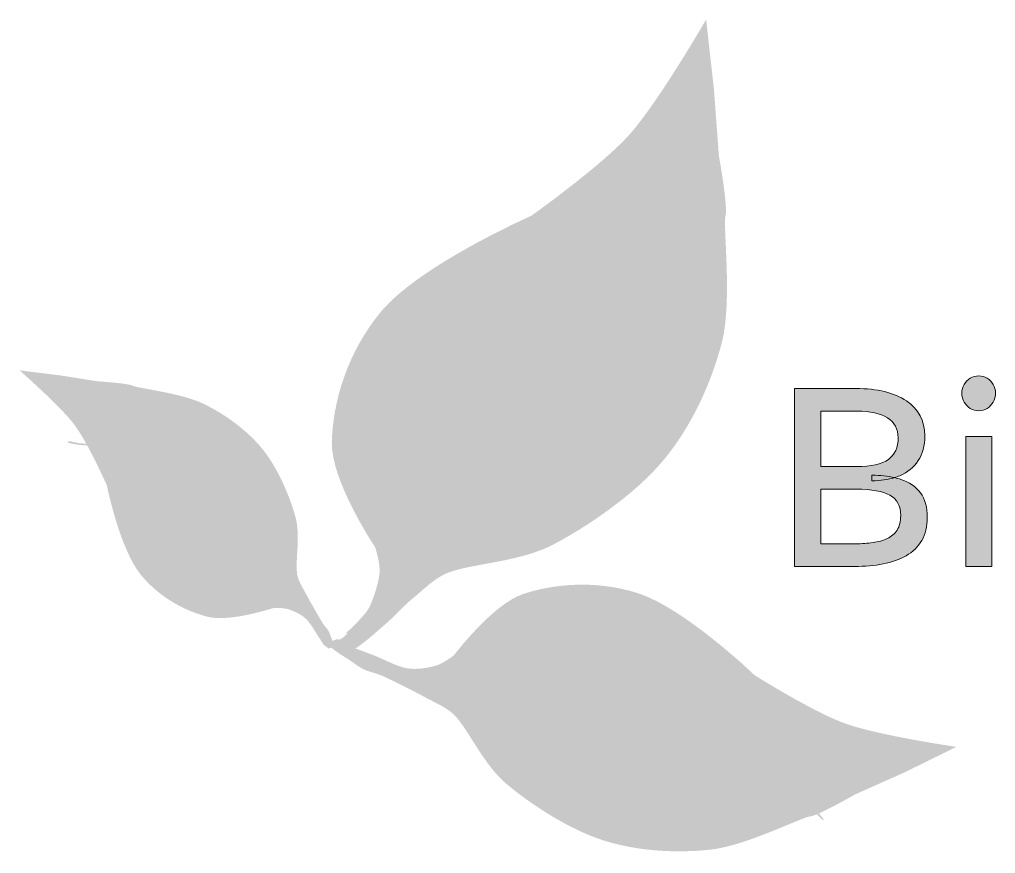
# Model space of a CAD drawing. Header units: inches. Extents: x 0.18 to 3.99, y 0.51 to 1.99.
# Drawn here: x 0.181 to 1.912, y 0.509 to 1.988 of the extents above; entities that cross this region are included whole.
import ezdxf

# ---------------------------------------------------------------- set-up
doc = ezdxf.new("R2010")
doc.units = ezdxf.units.IN

msp = doc.modelspace()

# ---------------------------------------------------------------- hatches: boundary and pattern name
at = {"true_color": 0x009b8e, "transparency": 33554687}
h = msp.add_hatch(color=134, dxfattribs=at)
edge = h.paths.add_edge_path(flags=0)
edge.add_spline(control_points=[(0.8112, 1.0519), (0.8112, 1.0519), (0.7326, 1.1688), (0.7344, 1.2385), (0.7362, 1.3081), (0.7608, 1.3965), (0.8219, 1.4698), (0.8909, 1.5525), (1.088, 1.6394), (1.088, 1.6394), (1.088, 1.6394), (1.2129, 1.7281), (1.2623, 1.7835), (1.314, 1.8416), (1.3983, 1.9876), (1.3983, 1.9876), (1.3983, 1.9876), (1.4121, 1.8645), (1.4121, 1.8645), (1.4121, 1.8645), (1.4208, 1.7469), (1.4208, 1.7469), (1.4208, 1.7469), (1.4374, 1.6547), (1.4326, 1.6397), (1.4278, 1.6247), (1.4449, 1.4888), (1.4266, 1.4166), (1.4083, 1.3445), (1.3729, 1.2665), (1.3229, 1.2064), (1.2728, 1.1463), (1.19, 1.0894), (1.1264, 1.0561), (1.0685, 1.0258), (0.9827, 1.0227), (0.9415, 1.0069), (0.9178, 0.9979), (0.898, 0.9775), (0.8789, 0.9618), (0.8604, 0.9467), (0.8451, 0.9285), (0.8269, 0.9131), (0.8082, 0.8971), (0.7906, 0.8802), (0.7666, 0.8661), (0.7469, 0.8546), (0.7514, 0.8706), (0.748, 0.8742), (0.7449, 0.8774), (0.7358, 0.8874), (0.7457, 0.8876), (0.755, 0.8879), (0.7684, 0.9061), (0.7595, 0.8991), (0.7491, 0.8908), (0.7723, 0.9106), (0.7779, 0.9169), (0.785, 0.925), (0.7968, 0.936), (0.8019, 0.9472), (0.8088, 0.9622), (0.8177, 0.9895), (0.8192, 1.007), (0.8206, 1.0229), (0.8112, 1.0519), (0.8112, 1.0519)], knot_values=[0, 0, 0, 0, 1, 1, 1, 2, 2, 2, 3, 3, 3, 4, 4, 4, 5, 5, 5, 6, 6, 6, 7, 7, 7, 8, 8, 8, 9, 9, 9, 10, 10, 10, 11, 11, 11, 12, 12, 12, 13, 13, 13, 14, 14, 14, 15, 15, 15, 16, 16, 16, 17, 17, 17, 18, 18, 18, 19, 19, 19, 20, 20, 20, 21, 21, 21, 22, 22, 22, 22], degree=3, periodic=1)
at = {"true_color": 0x132811, "transparency": 33554687}
h = msp.add_hatch(color=88, dxfattribs=at)
edge = h.paths.add_edge_path(flags=0)
edge.add_spline(control_points=[(1.2819, 1.6128), (1.2737, 1.6087), (1.2658, 1.6036), (1.2594, 1.5967), (1.2528, 1.5897), (1.2451, 1.5709), (1.2428, 1.5709), (1.2404, 1.5708), (1.2458, 1.5885), (1.2453, 1.5966), (1.2449, 1.6044), (1.242, 1.6121), (1.2399, 1.6197), (1.2367, 1.6314), (1.2295, 1.6516), (1.226, 1.6666), (1.2227, 1.6809), (1.2203, 1.6981), (1.2191, 1.71), (1.2182, 1.7193), (1.2181, 1.7341), (1.2191, 1.7379), (1.2197, 1.7404), (1.2242, 1.7354), (1.2247, 1.7328), (1.2257, 1.7271), (1.2241, 1.7137), (1.2253, 1.7042), (1.2268, 1.6924), (1.2294, 1.6757), (1.2336, 1.6619), (1.2383, 1.6465), (1.2448, 1.6183), (1.2534, 1.6117), (1.262, 1.605), (1.2748, 1.6181), (1.2853, 1.622), (1.2976, 1.6266), (1.3151, 1.6353), (1.3272, 1.6392), (1.3372, 1.6424), (1.3489, 1.6435), (1.3582, 1.6454), (1.3666, 1.6471), (1.375, 1.6487), (1.3832, 1.6508), (1.3946, 1.6537), (1.4256, 1.6641), (1.4263, 1.6626), (1.4286, 1.6576), (1.3916, 1.6499), (1.3827, 1.6453), (1.3731, 1.6404), (1.3523, 1.6402), (1.3377, 1.6354), (1.3209, 1.63), (1.295, 1.6192), (1.2819, 1.6128)], knot_values=[0, 0, 0, 0, 1, 1, 1, 2, 2, 2, 3, 3, 3, 4, 4, 4, 5, 5, 5, 6, 6, 6, 7, 7, 7, 8, 8, 8, 9, 9, 9, 10, 10, 10, 11, 11, 11, 12, 12, 12, 13, 13, 13, 14, 14, 14, 15, 15, 15, 16, 16, 16, 17, 17, 17, 18, 18, 18, 19, 19, 19, 19], degree=3, periodic=1)
h = msp.add_hatch(color=88, dxfattribs=at)
edge = h.paths.add_edge_path(flags=0)
edge.add_spline(control_points=[(1.1299, 1.4669), (1.1184, 1.4612), (1.1072, 1.4541), (1.098, 1.4448), (1.0886, 1.4355), (1.0769, 1.4109), (1.0737, 1.4107), (1.0705, 1.4105), (1.0789, 1.4334), (1.0787, 1.4438), (1.0785, 1.4537), (1.0751, 1.4633), (1.0727, 1.473), (1.0689, 1.4877), (1.0602, 1.513), (1.0563, 1.532), (1.0526, 1.55), (1.0503, 1.5719), (1.0494, 1.587), (1.0487, 1.5988), (1.0494, 1.6178), (1.0509, 1.6227), (1.0519, 1.6259), (1.0578, 1.6197), (1.0583, 1.6164), (1.0594, 1.6093), (1.0564, 1.592), (1.0575, 1.5799), (1.0588, 1.5649), (1.0615, 1.5438), (1.0664, 1.5265), (1.0719, 1.5071), (1.0792, 1.4715), (1.0907, 1.4636), (1.1021, 1.4556), (1.1204, 1.4732), (1.135, 1.4789), (1.1522, 1.4856), (1.1766, 1.4979), (1.1935, 1.5037), (1.2075, 1.5085), (1.2235, 1.5105), (1.2364, 1.5136), (1.248, 1.5164), (1.2596, 1.519), (1.2711, 1.5222), (1.2869, 1.5266), (1.33, 1.542), (1.3309, 1.5401), (1.3337, 1.5339), (1.2825, 1.5215), (1.27, 1.5151), (1.2565, 1.5082), (1.228, 1.5065), (1.2077, 1.4995), (1.1843, 1.4915), (1.1482, 1.476), (1.1299, 1.4669)], knot_values=[0, 0, 0, 0, 1, 1, 1, 2, 2, 2, 3, 3, 3, 4, 4, 4, 5, 5, 5, 6, 6, 6, 7, 7, 7, 8, 8, 8, 9, 9, 9, 10, 10, 10, 11, 11, 11, 12, 12, 12, 13, 13, 13, 14, 14, 14, 15, 15, 15, 16, 16, 16, 17, 17, 17, 18, 18, 18, 19, 19, 19, 19], degree=3, periodic=1)
h = msp.add_hatch(color=88, dxfattribs=at)
edge = h.paths.add_edge_path(flags=0)
edge.add_spline(control_points=[(0.9996, 1.2361), (0.9814, 1.227), (0.9636, 1.216), (0.9487, 1.202), (0.9336, 1.1879), (0.9138, 1.1518), (0.9088, 1.1513), (0.9038, 1.1508), (0.9184, 1.1841), (0.9189, 1.1989), (0.9194, 1.2132), (0.9148, 1.2266), (0.9117, 1.2401), (0.907, 1.2608), (0.8953, 1.2963), (0.8906, 1.3231), (0.8863, 1.3486), (0.8842, 1.3796), (0.8839, 1.4011), (0.8837, 1.418), (0.8862, 1.445), (0.8889, 1.4522), (0.8906, 1.4568), (0.8993, 1.4485), (0.8999, 1.4439), (0.901, 1.4338), (0.8951, 1.4088), (0.8959, 1.3917), (0.8969, 1.3704), (0.8995, 1.3404), (0.9058, 1.3161), (0.913, 1.2888), (0.9217, 1.2386), (0.9388, 1.2282), (0.9559, 1.2178), (0.9854, 1.2444), (1.0084, 1.2537), (1.0354, 1.2647), (1.074, 1.2843), (1.1005, 1.2939), (1.1224, 1.3019), (1.1473, 1.3061), (1.1675, 1.3116), (1.1856, 1.3165), (1.2037, 1.3212), (1.2217, 1.3267), (1.2463, 1.3343), (1.314, 1.3598), (1.3152, 1.3571), (1.3191, 1.3485), (1.2392, 1.3267), (1.2194, 1.3165), (1.1981, 1.3055), (1.154, 1.3008), (1.1221, 1.2891), (1.0855, 1.2757), (1.0285, 1.2506), (0.9996, 1.2361)], knot_values=[0, 0, 0, 0, 1, 1, 1, 2, 2, 2, 3, 3, 3, 4, 4, 4, 5, 5, 5, 6, 6, 6, 7, 7, 7, 8, 8, 8, 9, 9, 9, 10, 10, 10, 11, 11, 11, 12, 12, 12, 13, 13, 13, 14, 14, 14, 15, 15, 15, 16, 16, 16, 17, 17, 17, 18, 18, 18, 19, 19, 19, 19], degree=3, periodic=1)
at = {"true_color": 0x009b8e, "transparency": 33554687}
h = msp.add_hatch(color=134, dxfattribs=at)
edge = h.paths.add_edge_path(flags=0)
edge.add_spline(control_points=[(0.6299, 0.9437), (0.6299, 0.9437), (0.5534, 0.9185), (0.5143, 0.9284), (0.4752, 0.9383), (0.4286, 0.9624), (0.3955, 1.0031), (0.358, 1.0492), (0.3354, 1.1614), (0.3354, 1.1614), (0.3354, 1.1614), (0.3021, 1.2369), (0.2775, 1.2694), (0.2516, 1.3034), (0.1805, 1.3654), (0.1805, 1.3654), (0.1805, 1.3654), (0.2519, 1.3566), (0.2519, 1.3566), (0.2519, 1.3566), (0.3194, 1.3459), (0.3194, 1.3459), (0.3194, 1.3459), (0.3737, 1.3425), (0.3815, 1.3381), (0.3893, 1.3338), (0.4683, 1.325), (0.5066, 1.3063), (0.5449, 1.2876), (0.5841, 1.2594), (0.6113, 1.226), (0.6385, 1.1926), (0.6596, 1.1427), (0.6698, 1.1059), (0.6792, 1.0722), (0.6694, 1.0279), (0.6728, 1.0047), (0.6747, 0.9914), (0.6834, 0.9791), (0.6898, 0.9668), (0.6974, 0.9523), (0.711, 0.9294), (0.718, 0.9174), (0.7225, 0.9097), (0.7274, 0.9088), (0.7321, 0.8947), (0.7359, 0.8831), (0.7446, 0.8706), (0.7425, 0.8724), (0.7368, 0.8774), (0.7322, 0.8716), (0.7287, 0.8723), (0.7261, 0.8729), (0.7187, 0.8823), (0.7215, 0.8768), (0.7247, 0.8704), (0.7155, 0.8861), (0.7124, 0.8906), (0.7067, 0.8987), (0.6971, 0.9169), (0.6878, 0.9254), (0.6787, 0.9338), (0.666, 0.939), (0.6563, 0.942), (0.6475, 0.9448), (0.6299, 0.9437), (0.6299, 0.9437)], knot_values=[0, 0, 0, 0, 1, 1, 1, 2, 2, 2, 3, 3, 3, 4, 4, 4, 5, 5, 5, 6, 6, 6, 7, 7, 7, 8, 8, 8, 9, 9, 9, 10, 10, 10, 11, 11, 11, 12, 12, 12, 13, 13, 13, 14, 14, 14, 15, 15, 15, 16, 16, 16, 17, 17, 17, 18, 18, 18, 19, 19, 19, 20, 20, 20, 21, 21, 21, 22, 22, 22, 22], degree=3, periodic=1)
at = {"true_color": 0x009289, "transparency": 33554687}
h = msp.add_hatch(color=134, dxfattribs=at)
h.paths.add_polyline_path([(1.8589, 1.2482), (1.9048, 1.2482), (1.9048, 1.0176), (1.8589, 1.0176)], flags=0)
edge = h.paths.add_edge_path(flags=0)
edge.add_spline(control_points=[(1.8818, 1.2939), (1.8765, 1.2939), (1.8715, 1.2952), (1.8668, 1.298), (1.8622, 1.3007), (1.8585, 1.3044), (1.8559, 1.3091), (1.8532, 1.3139), (1.8518, 1.3191), (1.8518, 1.3247), (1.8518, 1.3305), (1.8532, 1.3357), (1.8559, 1.3404), (1.8585, 1.345), (1.8622, 1.3487), (1.8668, 1.3515), (1.8715, 1.3542), (1.8765, 1.3555), (1.8818, 1.3555), (1.8875, 1.3555), (1.8925, 1.3542), (1.8969, 1.3515), (1.9013, 1.3487), (1.9048, 1.345), (1.9075, 1.3404), (1.9102, 1.3357), (1.9115, 1.3305), (1.9115, 1.3247), (1.9115, 1.3191), (1.9102, 1.3139), (1.9075, 1.3091), (1.9048, 1.3044), (1.9013, 1.3007), (1.8969, 1.298), (1.8925, 1.2952), (1.8875, 1.2939), (1.8818, 1.2939)], knot_values=[0, 0, 0, 0, 1, 1, 1, 2, 2, 2, 3, 3, 3, 4, 4, 4, 5, 5, 5, 6, 6, 6, 7, 7, 7, 8, 8, 8, 9, 9, 9, 10, 10, 10, 11, 11, 11, 12, 12, 12, 12], degree=3, periodic=1)
at = {"true_color": 0x132811, "transparency": 33554687}
h = msp.add_hatch(color=88, dxfattribs=at)
edge = h.paths.add_edge_path(flags=0)
edge.add_spline(control_points=[(0.3451, 1.2536), (0.3463, 1.2489), (0.3481, 1.2441), (0.3511, 1.2399), (0.3542, 1.2357), (0.3638, 1.2293), (0.3635, 1.2281), (0.3632, 1.2269), (0.354, 1.2319), (0.3493, 1.2327), (0.3448, 1.2335), (0.3401, 1.233), (0.3355, 1.233), (0.3285, 1.2328), (0.3161, 1.2317), (0.3072, 1.2319), (0.2987, 1.232), (0.2886, 1.233), (0.2818, 1.2339), (0.2764, 1.2347), (0.268, 1.2365), (0.266, 1.2375), (0.2647, 1.2381), (0.2681, 1.2398), (0.2697, 1.2397), (0.273, 1.2395), (0.2804, 1.237), (0.2859, 1.2363), (0.2927, 1.2356), (0.3025, 1.2348), (0.3108, 1.2351), (0.3202, 1.2356), (0.337, 1.2353), (0.3419, 1.2388), (0.3468, 1.2424), (0.3411, 1.2506), (0.3403, 1.2565), (0.3394, 1.2634), (0.3368, 1.2735), (0.3362, 1.2802), (0.3358, 1.2858), (0.3367, 1.2919), (0.3369, 1.2969), (0.3371, 1.3014), (0.3373, 1.3059), (0.3372, 1.3104), (0.3371, 1.3166), (0.3354, 1.3339), (0.3364, 1.334), (0.3395, 1.3345), (0.3389, 1.3146), (0.3402, 1.3094), (0.3417, 1.3039), (0.3391, 1.2932), (0.3398, 1.2851), (0.3406, 1.2758), (0.3432, 1.2611), (0.3451, 1.2536)], knot_values=[0, 0, 0, 0, 1, 1, 1, 2, 2, 2, 3, 3, 3, 4, 4, 4, 5, 5, 5, 6, 6, 6, 7, 7, 7, 8, 8, 8, 9, 9, 9, 10, 10, 10, 11, 11, 11, 12, 12, 12, 13, 13, 13, 14, 14, 14, 15, 15, 15, 16, 16, 16, 17, 17, 17, 18, 18, 18, 19, 19, 19, 19], degree=3, periodic=1)
at = {"true_color": 0x009289, "transparency": 33554687}
h = msp.add_hatch(color=134, dxfattribs=at)
edge = h.paths.add_edge_path(flags=0)
edge.add_spline(control_points=[(1.7326, 1.1752), (1.7364, 1.1743), (1.7402, 1.1733), (1.7438, 1.1721), (1.7586, 1.1673), (1.7701, 1.1594), (1.7783, 1.1485), (1.7865, 1.1375), (1.7906, 1.1229), (1.7906, 1.1047), (1.7906, 1.0884), (1.7873, 1.0747), (1.7807, 1.0635), (1.7741, 1.0523), (1.7649, 1.0433), (1.7531, 1.0367), (1.7413, 1.03), (1.7277, 1.0252), (1.7121, 1.0221), (1.6966, 1.0191), (1.6798, 1.0176), (1.6617, 1.0176), (1.6617, 1.0176), (1.5548, 1.0176), (1.5548, 1.0176), (1.5548, 1.0176), (1.5548, 1.3332), (1.5548, 1.3332), (1.5548, 1.3332), (1.6639, 1.3332), (1.6639, 1.3332), (1.702, 1.3332), (1.7318, 1.3259), (1.7535, 1.3113), (1.7752, 1.2967), (1.7861, 1.2761), (1.7861, 1.2494), (1.7861, 1.232), (1.7822, 1.2172), (1.7744, 1.2053), (1.7666, 1.1934), (1.7557, 1.1845), (1.7417, 1.1786), (1.7387, 1.1773), (1.7357, 1.1762), (1.7326, 1.1752)], knot_values=[0, 0, 0, 0, 1, 1, 1, 2, 2, 2, 3, 3, 3, 4, 4, 4, 5, 5, 5, 6, 6, 6, 7, 7, 7, 8, 8, 8, 9, 9, 9, 10, 10, 10, 11, 11, 11, 12, 12, 12, 13, 13, 13, 14, 14, 14, 15, 15, 15, 15], degree=3, periodic=1)
edge = h.paths.add_edge_path(flags=0)
edge.add_spline(control_points=[(1.602, 1.293), (1.602, 1.293), (1.602, 1.1949), (1.602, 1.1949), (1.602, 1.1949), (1.6651, 1.1949), (1.6651, 1.1949), (1.6911, 1.1949), (1.7099, 1.199), (1.7215, 1.2073), (1.7331, 1.2155), (1.7389, 1.2284), (1.7389, 1.2459), (1.7389, 1.2616), (1.7325, 1.2734), (1.7198, 1.2812), (1.7071, 1.2891), (1.6893, 1.293), (1.6663, 1.293), (1.6663, 1.293), (1.602, 1.293), (1.602, 1.293)], knot_values=[0, 0, 0, 0, 1, 1, 1, 2, 2, 2, 3, 3, 3, 4, 4, 4, 5, 5, 5, 6, 6, 6, 7, 7, 7, 7], degree=3, periodic=1)
edge = h.paths.add_edge_path(flags=0)
edge.add_spline(control_points=[(1.602, 1.1546), (1.602, 1.1546), (1.602, 1.0579), (1.602, 1.0579), (1.602, 1.0579), (1.6638, 1.0579), (1.6638, 1.0579), (1.6746, 1.0579), (1.6848, 1.0586), (1.6943, 1.0599), (1.7038, 1.0613), (1.7122, 1.0637), (1.7196, 1.0672), (1.727, 1.0706), (1.7328, 1.0756), (1.737, 1.0822), (1.7413, 1.0888), (1.7434, 1.0973), (1.7434, 1.1079), (1.7434, 1.125), (1.737, 1.1371), (1.7242, 1.1441), (1.7114, 1.1511), (1.6917, 1.1546), (1.6651, 1.1546), (1.6651, 1.1546), (1.602, 1.1546), (1.602, 1.1546)], knot_values=[0, 0, 0, 0, 1, 1, 1, 2, 2, 2, 3, 3, 3, 4, 4, 4, 5, 5, 5, 6, 6, 6, 7, 7, 7, 8, 8, 8, 9, 9, 9, 9], degree=3, periodic=1)
at = {"true_color": 0x132811, "transparency": 33554687}
h = msp.add_hatch(color=88, dxfattribs=at)
edge = h.paths.add_edge_path(flags=0)
edge.add_spline(control_points=[(0.4384, 1.1606), (0.4401, 1.154), (0.4426, 1.1474), (0.4466, 1.1414), (0.4506, 1.1354), (0.4629, 1.1263), (0.4626, 1.1246), (0.4623, 1.1229), (0.4505, 1.1302), (0.4446, 1.1314), (0.4389, 1.1326), (0.4331, 1.1321), (0.4273, 1.1321), (0.4185, 1.1321), (0.403, 1.1309), (0.3918, 1.1313), (0.3811, 1.1318), (0.3685, 1.1334), (0.3598, 1.1349), (0.353, 1.136), (0.3424, 1.1389), (0.3399, 1.1403), (0.3382, 1.1412), (0.3425, 1.1434), (0.3444, 1.1433), (0.3486, 1.1429), (0.3579, 1.1391), (0.3649, 1.1381), (0.3735, 1.1369), (0.3858, 1.1355), (0.3963, 1.1358), (0.4079, 1.1361), (0.429, 1.1353), (0.435, 1.1401), (0.441, 1.145), (0.4336, 1.1566), (0.4323, 1.1648), (0.4309, 1.1745), (0.4272, 1.1886), (0.4262, 1.198), (0.4254, 1.2058), (0.4264, 1.2143), (0.4263, 1.2213), (0.4263, 1.2276), (0.4264, 1.2339), (0.4261, 1.2402), (0.4258, 1.2488), (0.4229, 1.2729), (0.4241, 1.2731), (0.428, 1.2738), (0.4281, 1.2459), (0.43, 1.2387), (0.4321, 1.2309), (0.4292, 1.2161), (0.4304, 1.2048), (0.4318, 1.1917), (0.4357, 1.1712), (0.4384, 1.1606)], knot_values=[0, 0, 0, 0, 1, 1, 1, 2, 2, 2, 3, 3, 3, 4, 4, 4, 5, 5, 5, 6, 6, 6, 7, 7, 7, 8, 8, 8, 9, 9, 9, 10, 10, 10, 11, 11, 11, 12, 12, 12, 13, 13, 13, 14, 14, 14, 15, 15, 15, 16, 16, 16, 17, 17, 17, 18, 18, 18, 19, 19, 19, 19], degree=3, periodic=1)
h = msp.add_hatch(color=88, dxfattribs=at)
edge = h.paths.add_edge_path(flags=0)
edge.add_spline(control_points=[(0.5512, 1.0641), (0.5539, 1.0536), (0.5577, 1.043), (0.5636, 1.0336), (0.5696, 1.024), (0.5873, 1.0092), (0.5869, 1.0066), (0.5865, 1.004), (0.5697, 1.0157), (0.5614, 1.0179), (0.5534, 1.02), (0.5452, 1.0194), (0.5371, 1.0195), (0.5248, 1.0198), (0.5032, 1.0184), (0.4875, 1.0194), (0.4725, 1.0205), (0.4547, 1.0234), (0.4426, 1.0261), (0.433, 1.0281), (0.418, 1.0329), (0.4144, 1.0352), (0.412, 1.0367), (0.4178, 1.0401), (0.4205, 1.0398), (0.4264, 1.0391), (0.4397, 1.0328), (0.4495, 1.031), (0.4616, 1.0288), (0.4789, 1.0262), (0.4935, 1.0263), (0.5098, 1.0265), (0.5394, 1.0245), (0.5475, 1.0319), (0.5557, 1.0393), (0.5446, 1.0579), (0.5424, 1.0709), (0.5399, 1.0861), (0.534, 1.1084), (0.5321, 1.1233), (0.5306, 1.1355), (0.5315, 1.1488), (0.5311, 1.1599), (0.5308, 1.1698), (0.5306, 1.1797), (0.5299, 1.1896), (0.5289, 1.2032), (0.5236, 1.2412), (0.5253, 1.2415), (0.5307, 1.2424), (0.5322, 1.1986), (0.5353, 1.1871), (0.5387, 1.1748), (0.5354, 1.1516), (0.5377, 1.1337), (0.5404, 1.1132), (0.5469, 1.0808), (0.5512, 1.0641)], knot_values=[0, 0, 0, 0, 1, 1, 1, 2, 2, 2, 3, 3, 3, 4, 4, 4, 5, 5, 5, 6, 6, 6, 7, 7, 7, 8, 8, 8, 9, 9, 9, 10, 10, 10, 11, 11, 11, 12, 12, 12, 13, 13, 13, 14, 14, 14, 15, 15, 15, 16, 16, 16, 17, 17, 17, 18, 18, 18, 19, 19, 19, 19], degree=3, periodic=1)
at = {"true_color": 0x009b8e, "transparency": 33554687}
h = msp.add_hatch(color=134, dxfattribs=at)
edge = h.paths.add_edge_path(flags=0)
edge.add_spline(control_points=[(0.7723, 0.8733), (0.7766, 0.8725), (0.7991, 0.8637), (0.8083, 0.8603), (0.824, 0.8545), (0.8489, 0.8403), (0.8672, 0.8372), (0.885, 0.8341), (0.9045, 0.8377), (0.9184, 0.8415), (0.9311, 0.845), (0.9509, 0.86), (0.9509, 0.86), (0.9509, 0.86), (1.0189, 0.9502), (1.0733, 0.9686), (1.1276, 0.9869), (1.2031, 0.994), (1.2772, 0.9703), (1.3608, 0.9435), (1.4843, 0.8248), (1.4843, 0.8248), (1.4843, 0.8248), (1.5886, 0.7591), (1.6456, 0.7389), (1.7052, 0.7177), (1.8422, 0.6977), (1.8422, 0.6977), (1.8422, 0.6977), (1.7509, 0.6528), (1.7509, 0.6528), (1.7509, 0.6528), (1.6624, 0.6133), (1.6624, 0.6133), (1.6624, 0.6133), (1.5959, 0.5752), (1.5829, 0.5744), (1.5699, 0.5737), (1.4697, 0.5229), (1.4086, 0.5158), (1.3476, 0.5087), (1.2772, 0.5124), (1.2164, 0.5318), (1.1557, 0.5511), (1.0879, 0.5952), (1.0441, 0.6321), (1.0041, 0.6656), (0.9772, 0.7271), (0.9533, 0.7526), (0.9395, 0.7673), (0.9187, 0.7753), (0.9005, 0.7853), (0.8791, 0.7971), (0.8452, 0.8138), (0.8248, 0.8234), (0.8094, 0.8306), (0.7957, 0.8296), (0.778, 0.8431), (0.7635, 0.8542), (0.7381, 0.8676), (0.7326, 0.8752), (0.7284, 0.881), (0.7382, 0.8889), (0.745, 0.8884), (0.7498, 0.888), (0.7662, 0.8776), (0.7723, 0.8733), (0.7712, 0.8736), (0.7713, 0.8732), (0.7733, 0.8722), (0.7755, 0.8709), (0.7748, 0.8716), (0.7723, 0.8733)], knot_values=[0, 0, 0, 0, 1, 1, 1, 2, 2, 2, 3, 3, 3, 4, 4, 4, 5, 5, 5, 6, 6, 6, 7, 7, 7, 8, 8, 8, 9, 9, 9, 10, 10, 10, 11, 11, 11, 12, 12, 12, 13, 13, 13, 14, 14, 14, 15, 15, 15, 16, 16, 16, 17, 17, 17, 18, 18, 18, 19, 19, 19, 20, 20, 20, 21, 21, 21, 22, 22, 22, 23, 23, 23, 24, 24, 24, 24], degree=3, periodic=1)
at = {"true_color": 0x132811, "transparency": 33554687}
h = msp.add_hatch(color=88, dxfattribs=at)
edge = h.paths.add_edge_path(flags=0)
edge.add_spline(control_points=[(1.1471, 0.7751), (1.1349, 0.7857), (1.1213, 0.7956), (1.1063, 0.8025), (1.091, 0.8095), (1.0574, 0.8137), (1.0556, 0.8172), (1.0538, 0.8206), (1.0837, 0.8194), (1.0953, 0.8233), (1.1065, 0.827), (1.1156, 0.8341), (1.1251, 0.8402), (1.1398, 0.8494), (1.1639, 0.868), (1.1833, 0.8789), (1.2018, 0.8893), (1.2252, 0.8995), (1.2417, 0.9058), (1.2547, 0.9108), (1.2764, 0.9166), (1.2827, 0.9167), (1.2868, 0.9167), (1.2829, 0.908), (1.2794, 0.9063), (1.2719, 0.9026), (1.2509, 0.8999), (1.2379, 0.8945), (1.2217, 0.8877), (1.1992, 0.8774), (1.1822, 0.8659), (1.1632, 0.853), (1.1268, 0.8324), (1.1236, 0.8171), (1.1205, 0.8017), (1.1495, 0.7878), (1.1633, 0.7737), (1.1794, 0.7572), (1.2056, 0.7346), (1.2206, 0.7181), (1.233, 0.7044), (1.2434, 0.6875), (1.2534, 0.6744), (1.2624, 0.6626), (1.2712, 0.6508), (1.2806, 0.6393), (1.2935, 0.6236), (1.3325, 0.5815), (1.3308, 0.5799), (1.3252, 0.5746), (1.2856, 0.6265), (1.272, 0.638), (1.2575, 0.6504), (1.2412, 0.6812), (1.2231, 0.7011), (1.2023, 0.7239), (1.1666, 0.7582), (1.1471, 0.7751)], knot_values=[0, 0, 0, 0, 1, 1, 1, 2, 2, 2, 3, 3, 3, 4, 4, 4, 5, 5, 5, 6, 6, 6, 7, 7, 7, 8, 8, 8, 9, 9, 9, 10, 10, 10, 11, 11, 11, 12, 12, 12, 13, 13, 13, 14, 14, 14, 15, 15, 15, 16, 16, 16, 17, 17, 17, 18, 18, 18, 19, 19, 19, 19], degree=3, periodic=1)
h = msp.add_hatch(color=88, dxfattribs=at)
edge = h.paths.add_edge_path(flags=0)
edge.add_spline(control_points=[(1.3628, 0.7456), (1.3551, 0.7524), (1.3464, 0.7585), (1.3367, 0.7626), (1.3268, 0.7668), (1.3044, 0.7683), (1.3033, 0.7706), (1.3023, 0.7729), (1.3224, 0.7732), (1.3303, 0.7763), (1.338, 0.7792), (1.3445, 0.7844), (1.3512, 0.7889), (1.3615, 0.7958), (1.3786, 0.8093), (1.3922, 0.8175), (1.4051, 0.8253), (1.4213, 0.8332), (1.4328, 0.8381), (1.4417, 0.842), (1.4566, 0.8468), (1.4608, 0.8471), (1.4636, 0.8473), (1.4605, 0.8412), (1.4581, 0.8399), (1.4529, 0.8371), (1.4387, 0.8344), (1.4296, 0.8302), (1.4184, 0.825), (1.4028, 0.8171), (1.3908, 0.8086), (1.3774, 0.7991), (1.3519, 0.7837), (1.3491, 0.7732), (1.3462, 0.7626), (1.365, 0.7543), (1.3736, 0.7453), (1.3837, 0.7347), (1.4002, 0.7204), (1.4095, 0.7098), (1.4171, 0.701), (1.4233, 0.6899), (1.4294, 0.6814), (1.4348, 0.6737), (1.4402, 0.666), (1.4459, 0.6586), (1.4538, 0.6484), (1.478, 0.6214), (1.4768, 0.6202), (1.4728, 0.6164), (1.4487, 0.6501), (1.4401, 0.6574), (1.431, 0.6652), (1.4215, 0.6855), (1.4103, 0.6983), (1.3974, 0.713), (1.3751, 0.7349), (1.3628, 0.7456)], knot_values=[0, 0, 0, 0, 1, 1, 1, 2, 2, 2, 3, 3, 3, 4, 4, 4, 5, 5, 5, 6, 6, 6, 7, 7, 7, 8, 8, 8, 9, 9, 9, 10, 10, 10, 11, 11, 11, 12, 12, 12, 13, 13, 13, 14, 14, 14, 15, 15, 15, 16, 16, 16, 17, 17, 17, 18, 18, 18, 19, 19, 19, 19], degree=3, periodic=1)
h = msp.add_hatch(color=88, dxfattribs=at)
edge = h.paths.add_edge_path(flags=0)
edge.add_spline(control_points=[(1.5272, 0.6588), (1.5218, 0.6636), (1.5155, 0.668), (1.5084, 0.6707), (1.5011, 0.6735), (1.4843, 0.6737), (1.4836, 0.6754), (1.4829, 0.6771), (1.4981, 0.6782), (1.5043, 0.6809), (1.5102, 0.6834), (1.5153, 0.6876), (1.5206, 0.6913), (1.5287, 0.6969), (1.5423, 0.7079), (1.5529, 0.7147), (1.563, 0.7211), (1.5756, 0.7278), (1.5845, 0.732), (1.5915, 0.7352), (1.6029, 0.7395), (1.6061, 0.7399), (1.6082, 0.7401), (1.6056, 0.7354), (1.6037, 0.7343), (1.5996, 0.732), (1.5888, 0.7294), (1.5818, 0.7258), (1.573, 0.7214), (1.5609, 0.7148), (1.5514, 0.7079), (1.5409, 0.7001), (1.5209, 0.6874), (1.5182, 0.6792), (1.5155, 0.6711), (1.5293, 0.6655), (1.5353, 0.659), (1.5424, 0.6514), (1.5541, 0.6411), (1.5606, 0.6334), (1.566, 0.627), (1.5701, 0.6188), (1.5742, 0.6126), (1.5779, 0.607), (1.5816, 0.6014), (1.5856, 0.5959), (1.591, 0.5885), (1.6079, 0.5689), (1.6069, 0.568), (1.6037, 0.5649), (1.5872, 0.5896), (1.5811, 0.5948), (1.5746, 0.6004), (1.5685, 0.6154), (1.5607, 0.6247), (1.5517, 0.6354), (1.5359, 0.6512), (1.5272, 0.6588)], knot_values=[0, 0, 0, 0, 1, 1, 1, 2, 2, 2, 3, 3, 3, 4, 4, 4, 5, 5, 5, 6, 6, 6, 7, 7, 7, 8, 8, 8, 9, 9, 9, 10, 10, 10, 11, 11, 11, 12, 12, 12, 13, 13, 13, 14, 14, 14, 15, 15, 15, 16, 16, 16, 17, 17, 17, 18, 18, 18, 19, 19, 19, 19], degree=3, periodic=1)

# ---------------------------------------------------------------- linework, layer by layer
at = {"color": 134, "linetype": 'Continuous', "lineweight": 18, "true_color": 0x009289}
msp.add_lwpolyline([(1.8589, 1.2482), (1.9048, 1.2482), (1.9048, 1.0176), (1.8589, 1.0176), (1.8589, 1.2482)], close=True, dxfattribs=at)
for points, knots in [([(1.8818, 1.2939), (1.8765, 1.2939), (1.8715, 1.2952), (1.8668, 1.298), (1.8622, 1.3007), (1.8585, 1.3044), (1.8559, 1.3091), (1.8532, 1.3139), (1.8518, 1.3191), (1.8518, 1.3247), (1.8518, 1.3305), (1.8532, 1.3357), (1.8559, 1.3404), (1.8585, 1.345), (1.8622, 1.3487), (1.8668, 1.3515), (1.8715, 1.3542), (1.8765, 1.3555), (1.8818, 1.3555), (1.8875, 1.3555), (1.8925, 1.3542), (1.8969, 1.3515), (1.9013, 1.3487), (1.9048, 1.345), (1.9075, 1.3404), (1.9102, 1.3357), (1.9115, 1.3305), (1.9115, 1.3247), (1.9115, 1.3191), (1.9102, 1.3139), (1.9075, 1.3091), (1.9048, 1.3044), (1.9013, 1.3007), (1.8969, 1.298), (1.8925, 1.2952), (1.8875, 1.2939), (1.8818, 1.2939)], [0, 0, 0, 0, 1, 1, 1, 2, 2, 2, 3, 3, 3, 4, 4, 4, 5, 5, 5, 6, 6, 6, 7, 7, 7, 8, 8, 8, 9, 9, 9, 10, 10, 10, 11, 11, 11, 12, 12, 12, 12]), ([(1.7326, 1.1752), (1.7364, 1.1743), (1.7402, 1.1733), (1.7438, 1.1721), (1.7586, 1.1673), (1.7701, 1.1594), (1.7783, 1.1485), (1.7865, 1.1375), (1.7906, 1.1229), (1.7906, 1.1047), (1.7906, 1.0884), (1.7873, 1.0747), (1.7807, 1.0635), (1.7741, 1.0523), (1.7649, 1.0433), (1.7531, 1.0367), (1.7413, 1.03), (1.7277, 1.0252), (1.7121, 1.0221), (1.6966, 1.0191), (1.6798, 1.0176), (1.6617, 1.0176), (1.6617, 1.0176), (1.5548, 1.0176), (1.5548, 1.0176), (1.5548, 1.0176), (1.5548, 1.3332), (1.5548, 1.3332), (1.5548, 1.3332), (1.6639, 1.3332), (1.6639, 1.3332), (1.702, 1.3332), (1.7318, 1.3259), (1.7535, 1.3113), (1.7752, 1.2967), (1.7861, 1.2761), (1.7861, 1.2494), (1.7861, 1.232), (1.7822, 1.2172), (1.7744, 1.2053), (1.7666, 1.1934), (1.7557, 1.1845), (1.7417, 1.1786), (1.7387, 1.1773), (1.7357, 1.1762), (1.7326, 1.1752)], [0, 0, 0, 0, 1, 1, 1, 2, 2, 2, 3, 3, 3, 4, 4, 4, 5, 5, 5, 6, 6, 6, 7, 7, 7, 8, 8, 8, 9, 9, 9, 10, 10, 10, 11, 11, 11, 12, 12, 12, 13, 13, 13, 14, 14, 14, 15, 15, 15, 15]), ([(1.602, 1.293), (1.602, 1.293), (1.602, 1.1949), (1.602, 1.1949), (1.602, 1.1949), (1.6651, 1.1949), (1.6651, 1.1949), (1.6911, 1.1949), (1.7099, 1.199), (1.7215, 1.2073), (1.7331, 1.2155), (1.7389, 1.2284), (1.7389, 1.2459), (1.7389, 1.2616), (1.7325, 1.2734), (1.7198, 1.2812), (1.7071, 1.2891), (1.6893, 1.293), (1.6663, 1.293), (1.6663, 1.293), (1.602, 1.293), (1.602, 1.293)], [0, 0, 0, 0, 1, 1, 1, 2, 2, 2, 3, 3, 3, 4, 4, 4, 5, 5, 5, 6, 6, 6, 7, 7, 7, 7]), ([(1.7326, 1.1752), (1.7207, 1.1715), (1.7073, 1.1697), (1.6924, 1.1697), (1.6924, 1.1697), (1.6924, 1.1794), (1.6924, 1.1794), (1.7071, 1.1794), (1.7205, 1.178), (1.7326, 1.1752)], [0, 0, 0, 0, 1, 1, 1, 2, 2, 2, 3, 3, 3, 3]), ([(1.602, 1.1546), (1.602, 1.1546), (1.602, 1.0579), (1.602, 1.0579), (1.602, 1.0579), (1.6638, 1.0579), (1.6638, 1.0579), (1.6746, 1.0579), (1.6848, 1.0586), (1.6943, 1.0599), (1.7038, 1.0613), (1.7122, 1.0637), (1.7196, 1.0672), (1.727, 1.0706), (1.7328, 1.0756), (1.737, 1.0822), (1.7413, 1.0888), (1.7434, 1.0973), (1.7434, 1.1079), (1.7434, 1.125), (1.737, 1.1371), (1.7242, 1.1441), (1.7114, 1.1511), (1.6917, 1.1546), (1.6651, 1.1546), (1.6651, 1.1546), (1.602, 1.1546), (1.602, 1.1546)], [0, 0, 0, 0, 1, 1, 1, 2, 2, 2, 3, 3, 3, 4, 4, 4, 5, 5, 5, 6, 6, 6, 7, 7, 7, 8, 8, 8, 9, 9, 9, 9])]:
    msp.add_open_spline(points, degree=3, knots=knots, dxfattribs=at)

doc.saveas('drawing.dxf')
